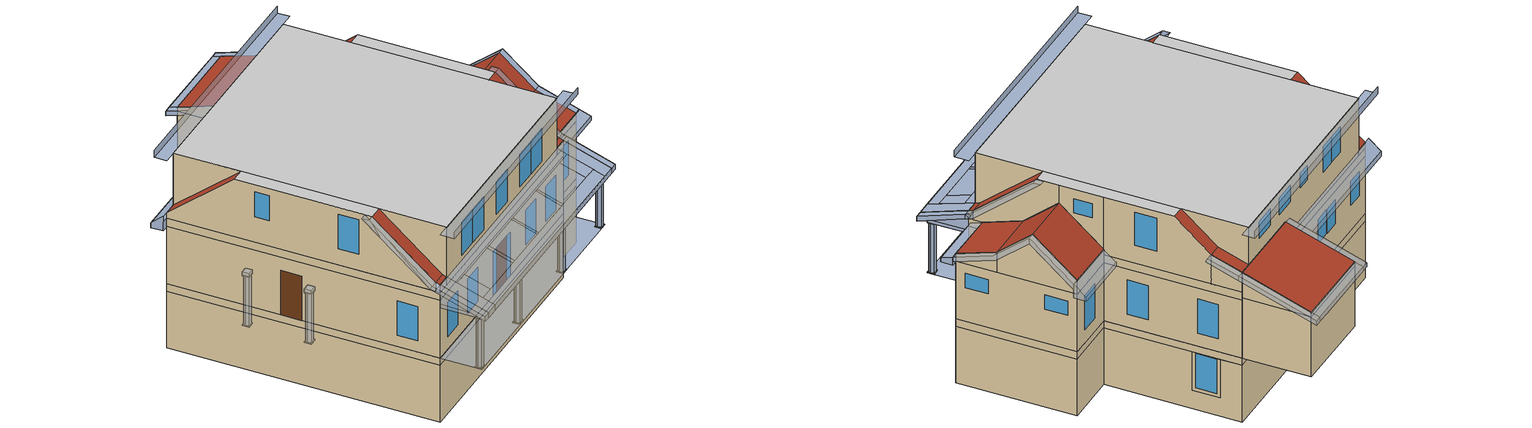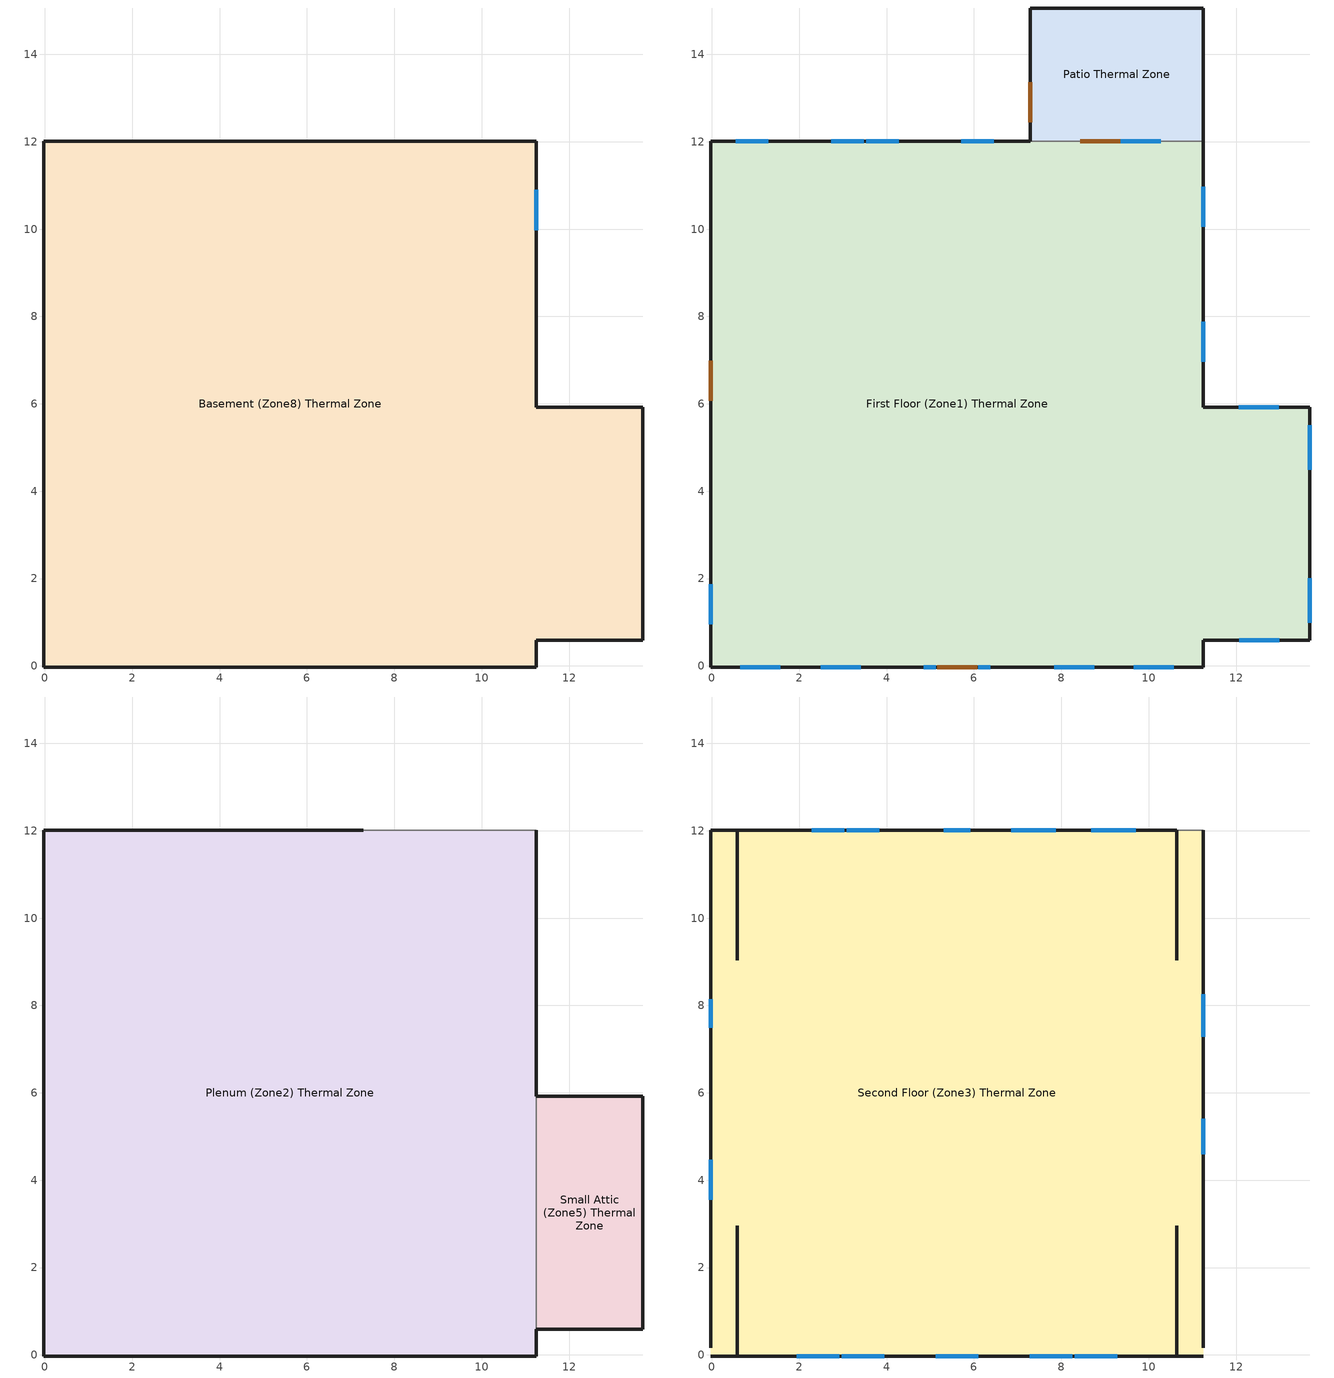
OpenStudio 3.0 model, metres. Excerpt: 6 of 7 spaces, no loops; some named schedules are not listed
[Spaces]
Basement (Zone8) Thermal Zone
 floor ground (Basement Floor Assembly): 11.25,12.01 11.25,5.92 13.69,5.92 13.69,0.58 11.25,0.58 11.25,-0.03 -0.03,-0.03 -0.03,12.01 z-2.95
 wall outside (Foundation Wall Assembly): 11.25,9.82 11.25,11.06 z-2.06:-0.23
 wall ground (Foundation Wall Assembly): 11.25,12.01 -0.03,12.01 -0.03,-0.03 11.25,-0.03 11.25,0.58 13.69,0.58 13.69,5.92 11.25,5.92 z-2.95:-0.23; 11.25,5.92,-0.23 11.25,5.92,-2.95 11.25,12.01,-2.95 11.25,12.01,-0.23 11.25,11.06,-0.23 11.25,11.06,-2.06 11.25,9.82,-2.06 11.25,9.82,-0.23
 wall ground (Base Exterior Wall Assembly): -0.03,12.01 -0.03,-0.03 11.25,-0.03 11.25,0.58 13.69,0.58 13.69,5.92 11.25,5.92 11.25,12.01 -0.03,12.01 z-0.23:0.13
 window (Exterior Window): 11.25,9.98 11.25,10.9 z-1.91:-0.25
First Floor (Zone1) Thermal Zone
 floor to Basement (Zone8) Thermal Zone (First Floor Assembly): 11.25,12.01 11.25,5.92 13.69,5.92 13.69,0.58 11.25,0.58 11.25,-0.03 -0.03,-0.03 -0.03,12.01 z0.13
 wall outside (Exterior Wall Assemby): 7.29,12.01 -0.03,12.01 -0.03,-0.03 11.25,-0.03 11.25,0.58 13.69,0.58 13.69,5.92 11.25,5.92 11.25,12.01 z0.13:2.9
 wall to Patio Thermal Zone (Exterior Wall Assemby): 7.35,12.01 7.29,12.01 z0.13:2.9
 wall to Patio Thermal Zone (Exterior Wall Assemby - Insulation): 11.25,12.01 7.35,12.01 z0.13:2.9
 window (Exterior Window): 4.85,-0.03 5.13,-0.03 / 6.1,-0.03 6.38,-0.03 z0.15:2.24; 11.25,10.06 11.25,10.97 / 9.66,-0.03 10.58,-0.03 / 0.65,-0.03 1.57,-0.03 / 2.49,-0.03 3.41,-0.03 / 11.25,6.97 11.25,7.88 / 12.07,0.58 12.99,0.58 / 7.84,-0.03 8.75,-0.03 / 12.98,5.92 12.06,5.92 z0.74:2.39; 6.46,12.01 5.71,12.01 / 3.48,12.01 2.73,12.01 / 1.29,12.01 0.54,12.01 / 4.28,12.01 3.53,12.01 z1.35:2.49; -0.03,1.87 -0.03,0.95 z0.66:2.31; 13.69,0.99 13.69,2.01 / 13.69,4.49 13.69,5.51 z1.75:2.44
 window inside (Exterior Door): 10.27,12.01 9.36,12.01 z0.13:2.16
 door (Exterior Door): -0.03,6.99 -0.03,6.07 / 5.16,-0.03 6.07,-0.03 z0.13:2.26
 door inside (Exterior Door): 9.35,12.01 8.43,12.01 z0.13:2.16
Patio Thermal Zone
 floor ground (Patio Floor): 11.25,15.06 11.25,12.01 7.29,12.01 7.29,15.06 z0.13
 wall outside (Patio Walls): 11.25,12.01 11.25,15.06 7.29,15.06 7.29,12.01 z0.13:3.02; 11.25,15.06 7.29,15.06 z3.02:3.22; 11.25,12.01,4.24 11.25,12.01,3.02 11.25,15.06,3.02 11.25,15.06,3.22; 7.29,12.01,4.24 7.29,15.06,3.22 7.29,15.06,3.02 7.29,12.01,3.02
 wall to Second Floor (Zone3) Thermal Zone: 7.29,12.01 10.64,12.01 11.25,12.01 z3.27:4.24
 wall to Plenum (Zone2) Thermal Zone: 7.29,12.01 11.25,12.01 z2.9:3.02; 7.29,12.01 11.25,12.01 z3.02:3.27
 door (Exterior Door): 7.29,13.36 7.29,12.45 z0.13:2.26
 ceiling ground (Patio Ceiling): 11.25,12.01 11.25,15.06 7.29,15.06 7.29,12.01 z3.02
 roof outside (Patio Roof): 11.25,12.01,4.24 11.25,15.06,3.22 7.29,15.06,3.22 7.29,12.01,4.24
Small Attic (Zone5) Thermal Zone
 floor to First Floor (Zone1) Thermal Zone (Attic Floor Assembly - Living Room): 13.69,5.92 13.69,0.58 11.25,0.58 11.25,5.92 z2.9
 wall outside (Exterior Wall Assemby): 13.69,5.92 11.25,5.92 z2.9:3.55; 13.69,2.37,3.87 13.69,0.58,3.27 13.69,0.58,2.9 13.69,2.37,2.9; 13.69,3.96,5.19 13.69,2.37,3.87 13.69,2.37,2.9 13.69,5.92,2.9 13.69,5.92,3.55
 wall outside (Roof Assembly): 11.25,0.58 13.69,0.58 z2.9:3.27
 wall to Plenum (Zone2) Thermal Zone (Small Attic West Wall Assemby): 11.25,1.39 11.25,5.92 z2.9:3.27; 11.25,0.6,3.27 11.25,0.58,3.27 11.25,0.58,2.9 11.25,1.39,2.9 11.25,1.39,3.27; 11.25,5.92,3.27 11.25,5.92,2.9 11.25,0.58,2.9 11.25,0.58,3.27 11.25,0.6,3.27
 wall to Second Floor (Zone3) Thermal Zone (Small Attic West Wall Assemby): 11.25,3.96,5.19 11.25,2.37,3.87 11.25,2.37,3.27 11.25,5.92,3.27 11.25,5.92,3.55; 11.25,2.36,3.87 11.25,2.36,3.27 11.25,0.58,3.27; 11.25,3.95,5.19 11.25,5.9,3.55 11.25,5.9,3.27 11.25,2.36,3.27 11.25,2.36,3.87; 11.25,2.37,3.87 11.25,0.6,3.27 11.25,2.37,3.27
 roof outside (Roof Assembly): 11.25,3.96,5.19 11.25,2.37,3.87 13.69,2.37,3.87 13.69,3.96,5.19; 13.69,3.96,5.19 13.69,5.92,3.55 11.25,5.92,3.55 11.25,3.96,5.19; 11.25,2.37,3.87 11.25,0.58,3.27 13.69,0.58,3.27 13.69,2.37,3.87
Plenum (Zone2) Thermal Zone
 floor to First Floor (Zone1) Thermal Zone (Plenum Floor Assembly): 11.25,12.01 11.25,-0.03 -0.03,-0.03 -0.03,12.01 z2.9
 wall outside (Exterior Wall Assemby): 11.25,5.92 11.25,12.01 / 7.29,12.01 -0.03,12.01 -0.03,-0.03 11.25,-0.03 11.25,0.58 z2.9:3.27
Second Floor (Zone3) Thermal Zone
 floor to Plenum (Zone2) Thermal Zone (Second Floor Assembly): 11.25,12.01 11.25,-0.03 -0.03,-0.03 -0.03,12.01 z3.27
 wall outside (Exterior Wall Assemby): 0.58,-0.03 10.64,-0.03 z3.27:6.04; -0.03,-0.03 0.58,-0.03 / 10.64,-0.03 11.25,-0.03 z3.27:3.65; 0.58,12.01 -0.03,12.01 z3.27:3.56; 11.25,2.96,6.04 11.25,0.17,3.72 11.25,0.17,3.27 11.25,0.58,3.27 11.25,2.36,3.87 11.25,3.95,5.19 11.25,3.95,6.04; 11.25,3.95,6.04 11.25,3.95,5.19 11.25,5.9,3.55 11.25,5.9,6.04; 11.25,10.65,4.69 11.25,10.65,3.27 11.25,12.01,3.27 11.25,12.01,4.24; -0.03,9.03,6.04 -0.03,12.01,3.56 -0.03,12.01,3.27 -0.03,0.17,3.27 -0.03,0.17,3.72 -0.03,2.96,6.04; 11.25,5.9,6.04 11.25,5.9,3.27 11.25,10.65,3.27 11.25,10.65,4.69 11.25,9.03,6.04; 10.64,-0.03,6.04 10.64,-0.03,3.65 10.64,0.17,3.72 10.64,2.96,6.04; 0.58,12.01,6.04 0.58,12.01,3.56 0.58,9.03,6.04; 10.64,9.03,6.04 10.64,10.65,4.69 10.64,12.01,4.24 10.64,12.01,6.04; 0.58,2.96,6.04 0.58,0.17,3.72 0.58,-0.03,3.65 0.58,-0.03,6.04; 10.64,12.01,6.04 10.64,12.01,4.24 7.29,12.01,4.24 7.29,12.01,3.27 0.58,12.01,3.27 0.58,12.01,6.04
 window (Exterior Window): 9.7,12.01 8.68,12.01 / 7.87,12.01 6.85,12.01 z4.92:5.71; 11.25,4.6 11.25,5.41 z4.91:5.59; 5.13,-0.03 6.1,-0.03 / 2.97,-0.03 3.95,-0.03 / 7.27,-0.03 8.25,-0.03 / 1.94,-0.03 2.92,-0.03 / 8.3,-0.03 9.28,-0.03 z3.86:5.43; 3.03,12.01 2.28,12.01 / -0.03,8.14 -0.03,7.49 / 3.83,12.01 3.08,12.01 z4.49:5.71; -0.03,4.47 -0.03,3.56 z4.06:5.71; 5.92,12.01 5.31,12.01 z5.02:5.71; 11.25,7.28 11.25,8.26 z4.14:5.72
 ceiling to Attic/Roof (Zone4) Thermal Zone (Second Floor Ceiling): 0.58,2.96 0.58,9.03 -0.03,9.03 -0.03,2.96 z6.04; 10.64,-0.03 10.64,12.01 0.58,12.01 0.58,-0.03 z6.04; 11.25,2.96 11.25,9.03 10.64,9.03 10.64,2.96 z6.04
 roof outside (Roof Assembly): -0.03,0.17,3.72 -0.03,-0.03,3.65 0.58,-0.03,3.65 0.58,0.17,3.72; -0.03,2.96,6.04 -0.03,0.17,3.72 0.58,0.17,3.72 0.58,2.96,6.04; 11.25,9.03,6.04 11.25,10.65,4.69 10.64,10.65,4.69 10.64,9.03,6.04; 11.25,10.65,4.69 11.25,12.01,4.24 10.64,12.01,4.24 10.64,10.65,4.69; 10.64,2.96,6.04 10.64,0.17,3.72 11.25,0.17,3.72 11.25,2.96,6.04; 0.58,9.03,6.04 0.58,12.01,3.56 -0.03,12.01,3.56 -0.03,9.03,6.04; 10.64,0.17,3.72 10.64,-0.03,3.65 11.25,-0.03,3.65 11.25,0.17,3.72
shading: 3.55,-1.83 3.7,-1.83 / 3.7,-1.83 3.78,-1.7 / 3.78,-1.7 3.7,-1.57 / 3.7,-1.57 3.56,-1.57 / 3.56,-1.57 3.48,-1.7 / 3.48,-1.7 3.55,-1.83 / 7.52,-1.57 7.44,-1.7 / 7.44,-1.7 7.52,-1.83 / 7.52,-1.83 7.67,-1.83 / 7.67,-1.83 7.74,-1.7 / 7.74,-1.7 7.67,-1.57 / 7.67,-1.57 7.52,-1.57 / 0.05,-1.83 0.2,-1.83 / 0.2,-1.83 0.27,-1.7 / 0.27,-1.7 0.2,-1.57 / 0.2,-1.57 0.05,-1.57 / 0.05,-1.57 -0.03,-1.7 / -0.03,-1.7 0.05,-1.83 / 11.17,-1.57 11.02,-1.57 / 11.02,-1.57 10.95,-1.7 / 10.95,-1.7 11.02,-1.83 / 11.02,-1.83 11.17,-1.83 / 11.17,-1.83 11.25,-1.7 / 11.25,-1.7 11.17,-1.57 z0.17:2.51; -0.03,-1.55 -0.03,-1.85 / -0.03,-1.85 0.28,-1.85 / 0.28,-1.85 0.28,-1.55 / 0.28,-1.55 -0.03,-1.55 / 11.25,-1.85 11.25,-1.55 / 11.25,-1.55 10.94,-1.55 / 10.94,-1.55 10.94,-1.85 / 10.94,-1.85 11.25,-1.85 / 7.44,-1.85 7.74,-1.85 / 7.74,-1.85 7.74,-1.55 / 7.74,-1.55 7.44,-1.55 / 7.44,-1.55 7.44,-1.85 / -1.05,8.05 -1.36,8.05 / -1.36,8.05 -1.36,7.75 / -1.36,7.75 -1.05,7.75 / -1.05,7.75 -1.05,8.05 / 3.78,-1.55 3.48,-1.55 / 3.48,-1.55 3.48,-1.85 / 3.48,-1.85 3.78,-1.85 / 3.78,-1.85 3.78,-1.55 / -1.05,5 -1.05,5.31 / -1.05,5.31 -1.36,5.31 / -1.36,5.31 -1.36,5 / -1.36,5 -1.05,5 z2.51:2.55; -1.06,7.9 -1.13,8.03 / -1.13,8.03 -1.28,8.03 / -1.28,8.03 -1.36,7.9 / -1.36,7.9 -1.28,7.77 / -1.28,7.77 -1.13,7.77 / -1.13,7.77 -1.06,7.9 / -1.06,5.16 -1.13,5.29 / -1.13,5.29 -1.28,5.29 / -1.28,5.29 -1.36,5.16 / -1.36,5.16 -1.28,5.03 / -1.28,5.03 -1.13,5.03 / -1.13,5.03 -1.06,5.16 z0.16:2.51; -0.03,-1.55 -0.03,-1.85 / -0.03,-1.85 0.28,-1.85 / 7.74,-1.55 7.44,-1.55 / 7.44,-1.55 7.44,-1.85 / 7.44,-1.85 7.74,-1.85 / 7.74,-1.85 7.74,-1.55 / 3.48,-1.85 3.78,-1.85 / 3.78,-1.85 3.78,-1.55 / 3.78,-1.55 3.48,-1.55 / 3.48,-1.55 3.48,-1.85 / 10.94,-1.85 11.25,-1.85 / 11.25,-1.85 11.25,-1.55 / 11.25,-1.55 10.94,-1.55 / 10.94,-1.55 10.94,-1.85 z0.13:0.17; 14,6.47 11.25,6.47 / 11.25,0.06 14,0.06 z2.9:3.09; -0.03,-0.66 11.25,-0.66 z6.04:6.36; -0.33,12.01 -0.03,12.01 z2.86:3.29; -0.33,-2.16 -0.03,-2.16 / -0.03,-2.16 0.58,-2.16 / 0.58,-2.16 11.25,-2.16 / 11.25,-2.16 11.55,-2.16 z2.7:2.94; -1.05,5 -1.05,5.31 / -1.05,5.31 -1.36,5.31 / -1.36,5.31 -1.36,5 / -1.36,5 -1.05,5 / -1.05,7.75 -1.05,8.05 / -1.05,8.05 -1.36,8.05 / -1.36,8.05 -1.36,7.75 / -1.36,7.75 -1.05,7.75 z2.55:2.69; -1.05,5 -1.05,5.31 / -1.05,5.31 -1.36,5.31 / -1.36,5.31 -1.36,5 / -1.05,5 -1.36,5 / -1.36,8.05 -1.36,7.75 / -1.36,7.75 -1.05,7.75 / -1.05,7.75 -1.05,8.05 / -1.05,8.05 -1.36,8.05 z0.13:0.16; 11.56,15.44 11.25,15.44 / 11.25,15.44 7.29,15.44 / 7.29,15.44 6.99,15.44 z2.9:3.1; -0.03,-0.03 -0.03,-1.85 / -0.03,-1.85 11.25,-1.85 / 11.25,-1.85 11.25,-0.03 z2.55:2.7; 11.25,12.57 -0.03,12.57 z6.04:6.38; 7.29,12.56 -0.33,12.56 z2.86:3.1; 11.25,5.92 14,5.92 z2.9:3.55; 14,0.58 11.25,0.58 z2.9:3.27; 7.44,-1.55 7.44,-1.85 3.78,-1.85 3.78,-1.55 z2.55; -0.33,0.17,3.72 -0.33,0.27,3.54 -0.33,0.07,3.47 -0.33,-0.03,3.65; 11.1,-1.7 11.1,-1.85 10.94,-1.85 10.94,-1.7 z2.51; 11.55,-0.03,3.65 11.55,-0.03,3.44 11.55,0.12,3.49; 11.25,3.28,6.04 11.56,3.28,6.04 11.55,0.27,3.54 11.25,0.27,3.54; 11.25,-0.03 11.25,-0.66 -0.03,-0.66 -0.03,-0.03 z6.04; 11.25,0.58,3.27 11.25,0.06,3.09 11.25,0.06,2.9 11.25,0.58,2.9; 11.25,-0.03 11.25,-1.55 -0.03,-1.55 -0.03,-0.03 z2.55; -0.03,0.17,3.72 -0.33,0.17,3.72 -0.33,-0.03,3.65 -0.03,-0.03,3.65; 3.31,-0.48,3.5 3.31,-1.63,3.12 3.46,-1.63,3.12 3.46,-0.48,3.5; 3.78,-1.55 3.78,-1.7 3.63,-1.7 3.63,-1.55 z2.51; 7.76,-0.48,3.5 7.76,-1.63,3.12 7.91,-1.63,3.12 7.91,-0.48,3.5; -1.05,5.31 -1.05,5.16 -1.21,5.16 -1.21,5.31 z2.51; -0.33,2.96,6.04 -0.33,0.17,3.72 -0.03,0.17,3.72 -0.03,2.96,6.04; 7.74,-1.55 7.74,-1.85 7.44,-1.85 7.44,-1.55 z0.13; 0.12,-1.55 0.12,-1.7 -0.03,-1.7 -0.03,-1.55 z2.51; 7.59,-1.55 7.59,-1.7 7.44,-1.7 7.44,-1.55 z2.51; 11.25,5.92,3.55 11.25,5.92,2.9 11.25,6.47,2.9 11.25,6.47,3.09; 5.53,-0.48,3.5 5.53,-1.63,3.12 5.69,-1.63,3.12 5.69,-0.48,3.5; -0.33,3.28,6.04 -0.03,3.28,6.04 -0.03,0.27,3.54 -0.33,0.27,3.54; 11.56,10.65,4.69 11.56,12.01,4.24 11.25,12.01,4.24 11.25,10.65,4.69; 3.63,-1.55 3.63,-1.7 3.48,-1.7 3.48,-1.55 z2.51; 3.48,-1.55 3.48,-1.85 0.28,-1.85 0.28,-1.55 z2.55; -1.05,5.31 -1.05,5 -1.36,5 -1.36,5.31 z2.69; -1.05,7.75 -1.05,8.05 -1.36,8.05 -1.36,7.75 z0.16; 13.69,2.37,3.87 13.69,0.58,3.27 14,0.58,3.27 14,2.37,3.87; 0.28,-1.7 0.28,-1.85 0.12,-1.85 0.12,-1.7 z2.51; 0.58,-1.63,3.12 0.58,-2.16,2.94 10.64,-2.16,2.94 10.64,-1.63,3.12; -1.05,8.05 -1.05,7.75 -1.36,7.75 -1.36,8.05 z2.69; 3.63,-1.7 3.63,-1.85 3.48,-1.85 3.48,-1.7 z2.51; 10.64,15.44 10.64,15.06 7.29,15.06 7.29,15.44 z2.9; 11.25,12.57 11.25,12.01 -0.03,12.01 -0.03,12.57 z6.04; 7.74,-1.85 7.74,-1.55 7.44,-1.55 7.44,-1.85 z2.55; 13.69,3.96,4.92 13.69,5.92,3.29 14,5.92,3.29 14,3.96,4.92; 11.56,2.96,6.04 11.55,0.17,3.72 11.55,0.27,3.54 11.56,3.28,6.04; 0.58,-0.48,3.5 0.58,-1.63,3.12 1.24,-1.63,3.12 1.24,-0.48,3.5; 11.25,15.06,3.02 11.25,15.06,2.9 11.25,15.44,2.9; 0.28,-1.55 0.28,-1.85 -0.03,-1.85 -0.03,-1.55 z0.17; -0.03,-1.85 0.28,-1.85 0.28,-1.55 -0.03,-1.55 z2.55; 0.12,-1.7 0.12,-1.85 -0.03,-1.85 -0.03,-1.7 z2.51; 11.25,-1.55 11.25,-1.7 11.1,-1.7 11.1,-1.55 z2.51; -0.03,0.07,3.47 -0.03,-2.16,2.7 -0.33,-2.16,2.7 -0.33,0.07,3.47; -0.33,2.96,6.04 -0.33,3.28,6.04 -0.33,2.47,5.37 -0.33,2.87,5.97; 14,5.92,3.55 14,6.47,3.09 11.25,6.47,3.09 11.25,5.92,3.55; 10.94,-1.55 10.94,-1.85 7.74,-1.85 7.74,-1.55 z2.55; 11.25,-0.03,3.65 11.25,-2.16,2.94 11.25,-2.16,2.7 11.25,-0.03,2.7; 14,2.48,3.68 14,0.58,3.05 13.69,0.58,3.05 13.69,2.48,3.68; 14,0.58,3.27 14,0.06,3.09 14,0.06,2.9 14,0.58,2.9; 11.25,0.58,3.27 11.25,0.06,3.09 14,0.06,3.09 14,0.58,3.27; 11.25,-1.85 11.25,-2.16 -0.03,-2.16 -0.03,-1.85 z2.7; -1.21,5.31 -1.21,5.16 -1.36,5.16 -1.36,5.31 z2.51; -1.13,7.77 -1.06,7.9 -1.13,8.03 -1.28,8.03 -1.36,7.9 -1.28,7.77 z2.51; 14,3.96,5.19 14,5.92,3.55 13.69,5.92,3.55 13.69,3.96,5.19; 1.24,-0.48,3.5 1.24,-1.63,3.12 3.31,-1.63,3.12 3.31,-0.48,3.5; 14,0.58 14,0.06 11.25,0.06 11.25,0.58 z2.9; 7.67,-1.83 7.74,-1.7 7.67,-1.57 7.52,-1.57 7.44,-1.7 7.52,-1.83 z2.51; 5.69,-0.48,3.5 5.69,-1.63,3.12 7.76,-1.63,3.12 7.76,-0.48,3.5; 11.56,12.01,4.24 11.56,12.01,4.02 11.56,15.44,2.9 11.56,15.44,3.1; 7.29,15.06,3.02 7.29,15.44,2.9 7.29,15.06,2.9; -1.05,8.05 -1.05,7.75 -1.36,7.75 -1.36,8.05 z0.13; -0.03,0.27,3.54 -0.03,0.07,3.47 -0.33,0.07,3.47; 7.29,12.01,3.56 7.29,12.56,3.1 -0.33,12.56,3.1 -0.33,12.01,3.56; 14,6.47 14,5.92 11.25,5.92 11.25,6.47 z2.9; 3.78,-1.85 3.78,-1.55 3.48,-1.55 3.48,-1.85 z0.17; -1.05,5 -1.05,5.31 -1.36,5.31 -1.36,5 z0.16; 11.17,-1.83 11.25,-1.7 11.17,-1.57 11.02,-1.57 10.95,-1.7 11.02,-1.83 z2.51; -0.03,-0.03,3.65 -0.33,-0.03,3.65 -0.33,-2.16,2.94 -0.03,-2.16,2.94; -1.05,5 -1.05,5.31 -1.36,5.31 -1.36,5 z2.55; 14,3.96,4.92 14,2.48,3.68 13.69,2.48,3.68 13.69,3.96,4.92; 7.91,-0.48,3.5 7.91,-1.63,3.12 9.98,-1.63,3.12 9.98,-0.48,3.5; 14,5.92,3.55 14,5.92,2.9 14,6.47,2.9 14,6.47,3.09; -1.05,5.16 -1.05,5 -1.21,5 -1.21,5.16 z2.51; 11.25,-1.85 11.25,-0.03 -0.03,-0.03 -0.03,-1.85 z0.13; 11.25,15.44 11.25,15.06 10.64,15.06 10.64,15.44 z2.9; -0.33,2.08,5.31 -0.33,0.27,3.54 -0.33,0.17,3.72; 0.28,-1.55 0.28,-1.7 0.12,-1.7 0.12,-1.55 z2.51; 11.55,0.27,3.54 11.55,-0.03,3.44 11.25,-0.03,3.44 11.25,0.27,3.54; 14,3.96,5.19 14,2.37,3.87 14,0.58,3.27 14,0.58,3.05 14,2.48,3.68 14,3.96,4.92; 11.25,15.06,3.22 11.25,15.44,3.1 7.29,15.44,3.1 7.29,15.06,3.22; 7.59,-1.7 7.59,-1.85 7.44,-1.85 7.44,-1.7 z2.51; 11.25,2.96,6.04 11.25,0.17,3.72 11.55,0.17,3.72 11.56,2.96,6.04; -1.13,5.03 -1.06,5.16 -1.13,5.29 -1.28,5.29 -1.36,5.16 -1.28,5.03 z2.51; 0.2,-1.83 0.27,-1.7 0.2,-1.57 0.05,-1.57 -0.03,-1.7 0.05,-1.83 z2.51; -1.21,8.05 -1.21,7.9 -1.36,7.9 -1.36,8.05 z2.51; 10.64,-0.03,3.65 0.58,-0.03,3.65 0.58,-0.48,3.5 10.64,-0.48,3.5; 11.25,2.96 11.56,2.96 11.56,3.28 11.25,3.28 z6.04; 11.25,-0.03,3.65 11.25,-2.16,2.94 11.55,-2.16,2.94 11.55,-0.03,3.65; 11.25,12.01,4.02 11.25,15.44,2.9 11.56,15.44,2.9 11.56,12.01,4.02; -1.05,7.9 -1.05,7.75 -1.21,7.75 -1.21,7.9 z2.51; 7.74,-1.55 7.74,-1.7 7.59,-1.7 7.59,-1.55 z2.51; 11.55,0.17,3.72 11.55,-0.03,3.65 11.55,0.12,3.49 11.55,0.27,3.54; 11.25,-1.85 11.25,-1.55 10.94,-1.55 10.94,-1.85 z2.55; 7.74,-1.85 7.74,-1.55 7.44,-1.55 7.44,-1.85 z0.17; 14,3.96,5.19 14,3.96,4.92 14,5.92,3.29 14,5.92,3.55; 11.25,0.17,3.72 11.25,-0.03,3.65 11.55,-0.03,3.65 11.55,0.17,3.72; 11.56,10.65,4.69 11.56,10.55,4.51 11.56,12.01,4.02 11.56,12.01,4.24; 10.64,-0.48,3.5 9.98,-0.48,3.5 9.98,-1.63,3.12 10.64,-1.63,3.12; 11.55,-0.03,3.44 11.55,-2.16,2.7 11.25,-2.16,2.7 11.25,-0.03,3.44; 11.55,-0.03,3.65 11.55,-2.16,2.94 11.55,-2.16,2.7 11.55,-0.03,3.44; -0.03,-0.03,3.65 -0.03,-2.16,2.94 0.58,-2.16,2.94 0.58,-0.03,3.65; -1.05,8.05 -1.05,7.9 -1.21,7.9 -1.21,8.05 z2.51; 6.99,12.01,4.02 6.99,15.44,2.9 7.29,15.44,2.9 7.29,12.01,4.02; 3.78,-1.85 3.78,-1.55 3.48,-1.55 3.48,-1.85 z2.55; 3.78,-1.7 3.78,-1.85 3.63,-1.85 3.63,-1.7 z2.51; -0.03,0.27,3.54 -0.33,0.07,3.47 -0.33,0.27,3.54; 3.7,-1.83 3.78,-1.7 3.7,-1.57 3.56,-1.57 3.48,-1.7 3.55,-1.83 z2.51; 10.64,-0.03,3.65 10.64,-2.16,2.94 11.25,-2.16,2.94 11.25,-0.03,3.65; 7.29,12.01,4.24 7.29,15.44,3.1 6.99,15.44,3.1 6.99,12.01,4.24; -0.33,-0.03,3.65 -0.33,0.07,3.47 -0.33,-2.16,2.7 -0.33,-2.16,2.94; 11.25,-1.85 11.25,-1.55 10.94,-1.55 10.94,-1.85 z0.17; -1.05,5.31 -1.05,5 -1.36,5 -1.36,5.31 z0.13; 3.46,-0.48,3.5 3.46,-1.63,3.12 5.53,-1.63,3.12 5.53,-0.48,3.5; 6.99,12.01,4.24 6.99,15.44,3.1 6.99,15.44,2.9 6.99,12.01,4.02; 11.25,-1.7 11.25,-1.85 11.1,-1.85 11.1,-1.7 z2.51; 7.29,12.56 7.29,12.01 -0.33,12.01 -0.33,12.56 z2.86; 13.69,3.96,5.19 13.69,2.37,3.87 14,2.37,3.87 14,3.96,5.19; -1.21,7.9 -1.21,7.75 -1.36,7.75 -1.36,7.9 z2.51; 7.74,-1.7 7.74,-1.85 7.59,-1.85 7.59,-1.7 z2.51; 11.56,12.01,4.24 11.56,15.44,3.1 11.25,15.44,3.1 11.25,12.01,4.24; 11.25,10.55,4.51 11.25,12.01,4.02 11.56,12.01,4.02 11.56,10.55,4.51; -1.05,7.75 -1.05,8.05 -1.36,8.05 -1.36,7.75 z2.55; -1.21,5.16 -1.21,5 -1.36,5 -1.36,5.16 z2.51; -0.33,12.01,3.56 -0.33,12.56,3.1 -0.33,12.56,2.86 -0.33,12.01,2.86; -0.03,-0.03,3.65 -0.03,-0.03,2.7 -0.03,-2.16,2.7 -0.03,-2.16,2.94
[Site]
Washington Dc Dulles IntL Ar: Latitude {deg}=38.98; Longitude {deg}=-77.47; Time Zone {hr}=-5; Elevation {m}=82; Terrain=Suburbs
[Building]
NIST NZE House: North Axis {deg}=0; Default Construction Set=Default for Interior Walls
[ClimateZones]
Climate Zone Institution Name 1=ASHRAE; Climate Zone Document Name 1=ANSI/ASHRAE Standard 169; Climate Zone Document Year 1=2006; Climate Zone Institution Name 2=CEC; Climate Zone Document Name 2=California Climate Zone Descriptions; Climate Zone Document Year 2=1995
[SizingPeriod:DesignDay] Barometric Pressure {Pa}=100344; Sky Clearness=0; Rain Indicator=0; Snow Indicator=0; Day of Month=21; Daylight Saving Time Indicator=0; Dry-Bulb Temperature Range Modifier Type=DefaultMultipliers
Name | Maximum Dry-Bulb Temperature {C} | Daily Dry-Bulb Temperature Range {deltaC} | Humidity Indicating Conditions at Maximum Dry-Bulb | Wind Speed {m/s} | Wind Direction {deg} | Month | Day Type | Humidity Indicating Type | Solar Model Indicator | ASHRAE Taub | ASHRAE Taud
Washington Dc Dulles IntL Ar Ann Hum_n 99.6% Condns DP=>MCDB | -9 | 0 | -19.5 | 2.7 | 310 | 1 | WinterDesignDay | Dewpoint | ASHRAEClearSky
Washington Dc Dulles IntL Ar Ann Htg Wind 99.6% Condns WS=>MCDB | 0.8 | 0 | 0.8 | 11.2 | 310 | 1 | WinterDesignDay | Wetbulb | ASHRAEClearSky
Washington Dc Dulles IntL Ar Ann Htg 99.6% Condns DB | -11.8 | 0 | -11.8 | 2.7 | 310 | 1 | WinterDesignDay | Wetbulb | ASHRAEClearSky
Washington Dc Dulles IntL Ar Ann Clg .4% Condns DP=>MDB | 27.8 | 11.4 | 23.6 | 4 | 290 | 7 | SummerDesignDay | Dewpoint | ASHRAETau | 0.544 | 1.787
[Construction]
Plenum Floor Assembly: 1/2" GWB
Exterior Wall Assemby: Fiber Cement Siding, Wood Furring Strips, Foil-faced Polyiso - 2.0", Foil-faced Polyiso - 2.0", Air Barrier Membrane, 1/2" Plywood Sheathing, 2x6 24" O.C. Wood Stud Wall w/ R-19 Cellulose Insulation, 1/2" GWB
Roof Assembly: Asphalt shingles, Peel and Stick Roof Membrane, 5/8" Plywood Sheathing, Foil-faced Polyiso - 1.5", Foil-faced Polyiso - 2.0", Foil-faced Polyiso - 1.5", Air Barrier Membrane, 1/2" Plywood Sheathing, 1 3/4" x11 7/8" LSL Engineered Roof Rafters w/ Cellulose Insulation Fill
Exterior Window: Baseline Windows
Foundation Wall Assembly: Drainage Mat - Delta Drain foundation drainboard, 10" Concrete Wall, 2" XPS Slotted Insulation, Foil-faced Polyiso - 2.0", 1/2" GWB
Patio Roof: Asphalt shingles, Peel and Stick Roof Membrane, 5/8" Plywood Sheathing
Second Floor Ceiling: 11 1/4" LSL Engineered Ceiling Joist, 1/2" GWB
Patio Shared Wall: 1/2" GWB, 2x6 24" O.C. Wood Stud Wall - R-19 Cellulose Insulation Only, 1/2" Plywood Sheathing, Air Barrier Membrane, Foil-faced Polyiso - 2.0", Foil-faced Polyiso - 2.0", Wood Furring Strips, Fiber Cement Siding
Exterior Door: F08 Metal surface, I01 25mm insulation board
Patio Walls: Fiber Cement Siding, 1x4 Furring Strip, Peel and Stick Roof Membrane, 1/2" Plywood Sheathing
Base Exterior Wall Assembly: Cementitious Board w/ Stucco, 2.0" Mineral Wool Blanket Insulation, Drainage Mat - Delta Drain foundation drainboard, Vapor Permeable Air Barrier Membrane, 0.5" Pressure-treated Plywood Sheathing, 2x14 Rim Joist, Closed Cell Insulation
Patio Ceiling: 1/4" Beadboard - CPVC
Small Attic West Wall Assemby: 1/2" GWB, 2x6 24" O.C. Wood Stud Wall w/ R-19 Cellulose Insulation, 1/2" Plywood Sheathing, Air Barrier Membrane, Foil-faced Polyiso - 2.0", Foil-faced Polyiso - 2.0", Wood Furring Strips, Fiber Cement Siding
Attic Floor Assembly - Living Room: 1/2" GWB, 11 7/8" LSL Engineered Joist
Basement Floor Assembly: Filter Fabric, 4" Stone Pad, 2.0" XPS Rigid Insulation, 6 MIL Polyethethylene Vapor Barrier, 4" Concrete Slab with Wire Mesh and Hydronic Tubing
First Floor Assembly; Second Floor Assembly: 7/8" T&G Floor Sheathing
Exterior Wall Assemby - Insulation: Fiber Cement Siding, Wood Furring Strips, Foil-faced Polyiso - 2.0", Foil-faced Polyiso - 2.0", Air Barrier Membrane, 1/2" Plywood Sheathing, 2x6 24" O.C. Wood Stud Wall - R-19 Cellulose Insulation Only, 1/2" GWB
Internal Mass - Structure: Gypsum Board for Thermal Mass
Patio Floor: 2.0" XPS Rigid Insulation, 6 MIL Polyethethylene Vapor Barrier, 4" Concrete Slab with Wire Mesh
[Material] Thermal Absorptance=0.9; Solar Absorptance=0.7; Visible Absorptance=0.7
Name | Roughness | Thickness {m} | Conductivity {W/m-K} | Density {kg/m3} | Specific Heat {J/kg-K}
1/2" GWB; Gypsum Board for Thermal Mass | MediumSmooth | 0.0127 | 0.16 | 800 | 1090
11 1/4" LSL Engineered Ceiling Joist | Rough | 0.28575 | 0.18 | 1200 | 1012
2x6 24" O.C. Wood Stud Wall - R-19 Cellulose Insulation Only | MediumRough | 0.1397 | 0.047481 | 30 | 712
1/2" Plywood Sheathing; 0.5" Pressure-treated Plywood Sheathing | Smooth | 0.0127 | 0.07 | 400 | 1300
Foil-faced Polyiso - 2.0" | MediumRough | 0.0508 | 0.023 | 40 | 1496
Fiber Cement Siding | MediumRough | 0.0079375 | 0.09 | 1000 | 900
2x6 24" O.C. Wood Stud Wall w/ R-19 Cellulose Insulation | MediumRough | 0.1397 | 0.058209 | 92.55 | 850
Asphalt shingles | VeryRough | 0.0032 | 0.04 | 1120 | 1260
5/8" Plywood Sheathing | Smooth | 0.0159 | 0.12 | 544 | 1210
Foil-faced Polyiso - 1.5" | MediumRough | 0.0381 | 0.023 | 40 | 1496
1 3/4" x11 7/8" LSL Engineered Roof Rafters w/ Cellulose Insulation Fill | Rough | 0.301325 | 0.058209 | 92.55 | 850
F08 Metal surface | Smooth | 0.0008 | 45.28 | 7824 | 500
11 7/8" LSL Engineered Joist | Rough | 0.301325 | 0.18 | 1200 | 1012
Drainage Mat - Delta Drain foundation drainboard | MediumRough | 0.00066 | 0.45 | 950 | 1000
10" Concrete Wall | MediumRough | 0.254 | 2.15 | 2400 | 900
2" XPS Slotted Insulation; 2.0" XPS Rigid Insulation | MediumRough | 0.0508 | 0.029 | 29 | 1210
I01 25mm insulation board | MediumRough | 0.0254 | 0.03 | 43 | 1210
1x4 Furring Strip | VerySmooth | 0.009225 | 0.18 | 1200 | 1012
Cementitious Board w/ Stucco | MediumRough | 0.102 | 0.97 | 1600 | 900
2.0" Mineral Wool Blanket Insulation | VeryRough | 0.0508 | 0.04 | 20 | 840
2x14 Rim Joist | VerySmooth | 0.3556 | 0.18 | 1200 | 1012
Closed Cell Insulation | MediumRough | 0.127 | 0.027 | 35 | 1200
1/4" Beadboard - CPVC | MediumRough | 0.00635 | 0.16 | 1560 | 900
4" Concrete Slab with Wire Mesh; 4" Concrete Slab with Wire Mesh and Hydronic Tubing | MediumRough | 0.1016 | 0.53 | 1280 | 840
7/8" T&G Floor Sheathing | MediumSmooth | 0.022225 | 0.12 | 544 | 1210
4" Stone Pad | MediumRough | 0.1016 | 1.7 | 1602 | 840
[Material:NoMass] Roughness=Rough; Thermal Resistance {m2-K/W}=0.011; Thermal Absorptance=0.9; Solar Absorptance=0.7; Visible Absorptance=0.7
Air Barrier Membrane; Peel and Stick Roof Membrane; Vapor Permeable Air Barrier Membrane; Filter Fabric; 6 MIL Polyethethylene Vapor Barrier
[Material:AirGap]
Wood Furring Strips: Thermal Resistance {m2-K/W}=0.15
[WindowMaterial:SimpleGlazingSystem]
Baseline Windows: U-Factor {W/m2-K}=1.1356; Solar Heat Gain Coefficient=0.25; Visible Transmittance=0.4
[DefaultConstructionSet]
Default for Interior Walls: Default Exterior Surface Constructions=Default Surface Constructions 1; Default Interior Surface Constructions=Default Surface Constructions 2; Default Ground Contact Surface Constructions=Default Surface Constructions 3; Default Exterior SubSurface Constructions=Default Sub Surface Constructions 1; Default Interior SubSurface Constructions=Default Sub Surface Constructions 2
[DefaultSurfaceConstructions]
Name | Wall Construction
Default Surface Constructions 1; Default Surface Constructions 3
Default Surface Constructions 2 | Patio Shared Wall
[DefaultSubSurfaceConstructions]
Default Sub Surface Constructions 1; Default Sub Surface Constructions 2
[ThermalZone] Multiplier=1; Use Ideal Air Loads=No
Name | Thermostat | Humidistat
Zone3 Thermal Zone | Thermostat Setpoint Dual Setpoint 2 | Zone Control Humidistat 3
Patio Thermal Zone; Zone5 Thermal Zone; Zone2 Thermal Zone
Zone1 Thermal Zone | Thermostat Setpoint Dual Setpoint 1 | Zone Control Humidistat 1
Zone8 Thermal Zone | Thermostat Setpoint Dual Setpoint 3 | Zone Control Humidistat 2
[Sizing:Zone]
Patio Thermal Zone: Zone Cooling Design Supply Air Temperature Input Method=SupplyAirTemperature; Zone Cooling Design Supply Air Temperature {C}=12; Zone Cooling Design Supply Air Temperature Difference {deltaC}=11.11; Zone Heating Design Supply Air Temperature Input Method=SupplyAirTemperature; Zone Heating Design Supply Air Temperature {C}=30; Zone Heating Design Supply Air Temperature Difference {deltaC}=11.11; Zone Cooling Design Supply Air Humidity Ratio {kg-H2O/kg-air}=0.008; Zone Heating Design Supply Air Humidity Ratio {kg-H2O/kg-air}=0.008; Cooling Design Air Flow Method=DesignDay; Heating Design Air Flow Method=DesignDay; Account for Dedicated Outdoor Air System=No; Dedicated Outdoor Air System Control Strategy=NeutralSupplyAir; Dedicated Outdoor Air Low Setpoint Temperature for Design {C}=Autosize; Dedicated Outdoor Air High Setpoint Temperature for Design {C}=Autosize
[Space]
Name | Space Type | Building Story | Thermal Zone | Part of Total Floor Area | Design Specification Outdoor Air Object
Second Floor (Zone3) Thermal Zone | 189.1-2009 - Office - WholeBuilding - Sm Office - CZ1-3 | Building Story 3 - Second Floor | Zone3 Thermal Zone | Yes | No Ventilation Req
Patio Thermal Zone |  | Building Story 2 - First Floor | Patio Thermal Zone | No
First Floor (Zone1) Thermal Zone | 189.1-2009 - Office - WholeBuilding - Sm Office - CZ1-3 | Building Story 2 - First Floor | Zone1 Thermal Zone | Yes | No Ventilation Req
Small Attic (Zone5) Thermal Zone |  | Building Story 2 - First Floor | Zone5 Thermal Zone | No
Basement (Zone8) Thermal Zone | 189.1-2009 - Office - WholeBuilding - Sm Office - CZ1-3 | Building Story 1 - Basement | Zone8 Thermal Zone | Yes | No Ventilation Req
Plenum (Zone2) Thermal Zone |  | Building Story 2 - First Floor | Zone2 Thermal Zone | No
[ElectricEquipment:Definition]
Name | Design Level Calculation Method | Design Level {W} | Fraction Latent | Fraction Radiant | Fraction Lost | Watts per Space Floor Area {W/m2}
Master Bedroom Clock Radio Definition; 2nd Bedroom Clock Radio Definition | EquipmentLevel | 1.71 | 0.16 | 0.367 | 0.106
Toaster Oven Definition; Iron Definition | EquipmentLevel | 1200 | 0.16 | 0.367 | 0.106
Toaster Definition | EquipmentLevel | 1400 | 0.16 | 0.367 | 0.106
Coffee Maker Definition | EquipmentLevel | 550 | 0.16 | 0.367 | 0.106
Laptop A Definition | EquipmentLevel | 36.88 | 0.16 | 0.367 | 0.106
Modem Definition | EquipmentLevel | 2.01 | 0.16 | 0.367 | 0.106
Living Room Blu-Ray Definition; Master Bedroom Blu-Ray Definition | EquipmentLevel | 17 | 0.16 | 0.367 | 0.106
Answering Machine Definition | EquipmentLevel | 6.49 | 0.16 | 0.367 | 0.106
Vacuum Definition | EquipmentLevel | 542 | 0.16 | 0.367 | 0.106
Laptop B Definition | EquipmentLevel | 36.8 | 0.16 | 0.367 | 0.106
Desktop Computer Definition | EquipmentLevel | 74 | 0.16 | 0.367 | 0.106
Frigidaire FPUI1888L F/R Refrigerator Definition | EquipmentLevel | 56 |  | 0 | 0.25
Wireless Router Definition | EquipmentLevel | 24 | 0.16 | 0.367 | 0.106
Master Bedroom Cablebox Definition; Living Room Cable Box Definition | EquipmentLevel | 17.48 | 0.16 | 0.367 | 0.106
Wolf MWD30-2F/S Microwave Definition | EquipmentLevel | 1618 | 0 | 0.25 | 0.5
Desktop Monitor Definition | EquipmentLevel | 27.6 | 0.16 | 0.367 | 0.106
Curling Iron Definition | EquipmentLevel | 85 | 0.16 | 0.367 | 0.106
Whirlpool WFW97HEX Clothes Washer Definition | EquipmentLevel | 340 | 0 | 0.4 | 0.2
Slow Cooker Definition | EquipmentLevel | 25.64 | 0.16 | 0.367 | 0.106
Master Bedroom TV Definition | EquipmentLevel | 45.36 | 0.16 | 0.367 | 0.106
Wolf CT301/S Induction Cooktop Definition | EquipmentLevel | 3381 | 0.3 | 0.2 | 0.3
Can Opener Definition | EquipmentLevel | 70 | 0.16 | 0.367 | 0.106
Stereo Definition | EquipmentLevel | 17.51 | 0.16 | 0.367 | 0.106
2 Cell Phones Definition | EquipmentLevel | 17.72 | 0.16 | 0.367 | 0.106
Bosch SHX68E05UC Dishwasher Definition | EquipmentLevel | 346 | 0.15 | 0.3 | 0.25
Clock Definition | EquipmentLevel | 2.98 | 0.16 | 0.367 | 0.106
Whirlpool WED97HEX Clothes Dryer Definition | EquipmentLevel | 2411 | 0.05 | 0 | 0.8
Inkjet Printer Definition | EquipmentLevel | 4.46 | 0.16 | 0.367 | 0.106
Living Room TV Definition | EquipmentLevel | 62.2 | 0.16 | 0.367 | 0.106
1 Cell Phone Definition | EquipmentLevel | 8.86 | 0.16 | 0.367 | 0.106
Heating Pad Definition | EquipmentLevel | 32.97 | 0.16 | 0.367 | 0.106
Hair Dryer Definition | EquipmentLevel | 1875 | 0.16 | 0.367 | 0.106
Hand Mixer Definition | EquipmentLevel | 250 | 0.16 | 0.367 | 0.106
Wolf CTWH30 Cooktop Wall Hood Definition | EquipmentLevel | 75 | 0 | 0 | 0
Video Game System Definition | EquipmentLevel | 26.98 | 0.16 | 0.367 | 0.106
Wolf E Series SO30-2F/S-TH Oven Definition | EquipmentLevel | 5950 | 0.3 | 0.2 | 0.3
Portable Fan Definition | EquipmentLevel | 19.76 | 0.16 | 0.367 | 0.106
Other Definition | EquipmentLevel | 1.07 | 0.16 | 0.367 | 0.106
Boombox Definition | EquipmentLevel | 1.92 | 0.16 | 0.367 | 0.106
Blender Definition | EquipmentLevel | 450 | 0.16 | 0.367 | 0.106
189.1-2009 - Office - WholeBuilding - Sm Office - CZ1-3 Electric Equipment Definition | Watts/Area |  |  |  |  | 5.81251
[ElectricEquipment]
Name | Electric Equipment Definition | Space or SpaceType | Schedule
Master Bedroom Clock Radio | Master Bedroom Clock Radio Definition | Second Floor (Zone3) Thermal Zone | Clock Radio
Toaster Oven | Toaster Oven Definition | First Floor (Zone1) Thermal Zone | Toaster Oven
Toaster | Toaster Definition | First Floor (Zone1) Thermal Zone | Toaster
Coffee Maker | Coffee Maker Definition | First Floor (Zone1) Thermal Zone | Coffee Maker
Laptop A | Laptop A Definition | Second Floor (Zone3) Thermal Zone | Laptop A
Modem | Modem Definition | First Floor (Zone1) Thermal Zone | Modem/Router
Living Room Blu-Ray | Living Room Blu-Ray Definition | First Floor (Zone1) Thermal Zone | Blu-Ray Living Room
Answering Machine | Answering Machine Definition | First Floor (Zone1) Thermal Zone | Answering Machine
Vacuum | Vacuum Definition | First Floor (Zone1) Thermal Zone | Vacuum
Laptop B | Laptop B Definition | Second Floor (Zone3) Thermal Zone | Laptop B
Desktop Computer | Desktop Computer Definition | First Floor (Zone1) Thermal Zone | Desktop
Frigidaire FPUI1888L F/R Refrigerator | Frigidaire FPUI1888L F/R Refrigerator Definition | First Floor (Zone1) Thermal Zone | Refrigerator - Bldg Amer
2nd Bedroom Clock Radio | 2nd Bedroom Clock Radio Definition | Second Floor (Zone3) Thermal Zone | Clock Radio
Wireless Router | Wireless Router Definition | First Floor (Zone1) Thermal Zone | Modem/Router
Master Bedroom Cablebox | Master Bedroom Cablebox Definition | Second Floor (Zone3) Thermal Zone | Cablebox
Wolf MWD30-2F/S Microwave | Wolf MWD30-2F/S Microwave Definition | First Floor (Zone1) Thermal Zone | Microwave
Desktop Monitor | Desktop Monitor Definition | First Floor (Zone1) Thermal Zone | Desktop Monitor
Curling Iron | Curling Iron Definition | Second Floor (Zone3) Thermal Zone | Curling Iron
Whirlpool WFW97HEX Clothes Washer | Whirlpool WFW97HEX Clothes Washer Definition | First Floor (Zone1) Thermal Zone | Clothes Washer
Slow Cooker | Slow Cooker Definition | First Floor (Zone1) Thermal Zone | Slow Cooker
Master Bedroom TV | Master Bedroom TV Definition | Second Floor (Zone3) Thermal Zone | Master Bedroom TV
Wolf CT301/S Induction Cooktop | Wolf CT301/S Induction Cooktop Definition | First Floor (Zone1) Thermal Zone | Cooktop
Can Opener | Can Opener Definition | First Floor (Zone1) Thermal Zone | Can Opener
Stereo | Stereo Definition | First Floor (Zone1) Thermal Zone | Stereo
2 Cell Phones | 2 Cell Phones Definition | Second Floor (Zone3) Thermal Zone | 2 Cell Phones
Bosch SHX68E05UC Dishwasher | Bosch SHX68E05UC Dishwasher Definition | First Floor (Zone1) Thermal Zone | Dishwasher
Iron | Iron Definition | Second Floor (Zone3) Thermal Zone | Iron
Master Bedroom Blu-Ray | Master Bedroom Blu-Ray Definition | Second Floor (Zone3) Thermal Zone | Blu-Ray Master Bed
Clock | Clock Definition | First Floor (Zone1) Thermal Zone | Clock
Whirlpool WED97HEX Clothes Dryer | Whirlpool WED97HEX Clothes Dryer Definition | First Floor (Zone1) Thermal Zone | Clothes Dryer
Inkjet Printer | Inkjet Printer Definition | First Floor (Zone1) Thermal Zone | Printer
Living Room TV | Living Room TV Definition | First Floor (Zone1) Thermal Zone | Living Room TV
1 Cell Phone | 1 Cell Phone Definition | Second Floor (Zone3) Thermal Zone | 1 Cell Phone
Heating Pad | Heating Pad Definition | Second Floor (Zone3) Thermal Zone | Heating Pad
Hair Dryer | Hair Dryer Definition | Second Floor (Zone3) Thermal Zone | Hair Dryer
Hand Mixer | Hand Mixer Definition | First Floor (Zone1) Thermal Zone | Hand Mixer
Wolf CTWH30 Cooktop Wall Hood | Wolf CTWH30 Cooktop Wall Hood Definition | First Floor (Zone1) Thermal Zone | Cooktop
Living Room Cable Box | Living Room Cable Box Definition | First Floor (Zone1) Thermal Zone | Cablebox
Video Game System | Video Game System Definition | First Floor (Zone1) Thermal Zone | Video Game System
Wolf E Series SO30-2F/S-TH Oven | Wolf E Series SO30-2F/S-TH Oven Definition | First Floor (Zone1) Thermal Zone | Oven
Portable Fan | Portable Fan Definition | Second Floor (Zone3) Thermal Zone | Portable Fan
Other | Other Definition | Second Floor (Zone3) Thermal Zone | Other
Boombox | Boombox Definition | Second Floor (Zone3) Thermal Zone | Boombox
Blender | Blender Definition | First Floor (Zone1) Thermal Zone | Blender
189.1-2009 - Office - WholeBuilding - Sm Office - CZ1-3 Electric Equipment | 189.1-2009 - Office - WholeBuilding - Sm Office - CZ1-3 Electric Equipment Definition | 189.1-2009 - Office - WholeBuilding - Sm Office - CZ1-3
[SpaceInfiltration:DesignFlowRate]
Name | Space or SpaceType | Schedule | Design Flow Rate Calculation Method | Air Changes per Hour {1/hr} | Constant Term Coefficient | Flow per Exterior Surface Area {m3/s-m2}
Patio ACH | Patio Thermal Zone | ALWAYS_ON | AirChanges/Hour | 0 | 1
Basement ACH | Basement (Zone8) Thermal Zone | ALWAYS_ON | AirChanges/Hour | 0 | 1 | 0
2nd Floor Occupant Leakage | Second Floor (Zone3) Thermal Zone | ALWAYS_ON | AirChanges/Hour | 0 | 1
1st Floor Occupant Leakage | First Floor (Zone1) Thermal Zone | ALWAYS_ON | AirChanges/Hour | 0 | 1
Plenum ACH | Plenum (Zone2) Thermal Zone | ALWAYS_ON | AirChanges/Hour | 0 | 1
Small Attic ACH | Small Attic (Zone5) Thermal Zone | ALWAYS_ON | AirChanges/Hour | 0 | 1
189.1-2009 - Office - WholeBuilding - Sm Office - CZ1-3 Infiltration | 189.1-2009 - Office - WholeBuilding - Sm Office - CZ1-3 |  | Flow/ExteriorArea |  |  | 0.00030226
[People:Definition]
Name | Number of People Calculation Method | Number of People {people} | Fraction Radiant | Sensible Heat Fraction | Carbon Dioxide Generation Rate {m3/s-W} | Enable ASHRAE 55 Comfort Warnings | Mean Radiant Temperature Calculation Type | People per Space Floor Area {person/m2}
Parent A - Zone 3 Definition; Child A - Zone 3 Definition; Child B - Zone 1 Definition; Parent B - Zone 1 Definition; Child B - Zone 3 Definition; Parent A - Zone 1 Definition; Child A - Zone 1 Definition; Parent B - Zone 3 Definition | People | 1 | 0.39 | 0.61 | 3.82e-08 | No | ZoneAveraged
189.1-2009 - Office - WholeBuilding - Sm Office - CZ1-3 People Definition | People/Area |  | 0.3 |  |  |  |  | 0.0538196
[People]
Name | People Definition | Space or SpaceType | Number of People Schedule | Activity Level Schedule | Multiplier
Parent A - Zone 3 | Parent A - Zone 3 Definition | Second Floor (Zone3) Thermal Zone | Occupancy - Parent A - Zone 3 | Activity Level - Constant - 115W
Child A - Zone 3 | Child A - Zone 3 Definition | Second Floor (Zone3) Thermal Zone | Occupancy - Child A - Zone 3 | Activity Level - Constant - 115W
Child B - Zone 1 | Child B - Zone 1 Definition | First Floor (Zone1) Thermal Zone | Occupancy - Child B - Zone 1 | Activity Level - Constant - 115W
Parent B - Zone 1 | Parent B - Zone 1 Definition | First Floor (Zone1) Thermal Zone | Occupancy - Parent B - Zone 1 | Activity Level - Constant - 115W
Child B - Zone 3 | Child B - Zone 3 Definition | Second Floor (Zone3) Thermal Zone | Occupancy - Child B - Zone 3 | Activity Level - Constant - 115W
Parent A - Zone 1 | Parent A - Zone 1 Definition | First Floor (Zone1) Thermal Zone | Occupancy - Parent A - Zone 1 | Activity Level - Constant - 115W
Child A - Zone 1 | Child A - Zone 1 Definition | First Floor (Zone1) Thermal Zone | Occupancy - Child A - Zone 1 | Activity Level - Constant - 115W
Parent B - Zone 3 | Parent B - Zone 3 Definition | Second Floor (Zone3) Thermal Zone | Occupancy - Parent B - Zone 3 | Activity Level - Constant - 115W
189.1-2009 - Office - WholeBuilding - Sm Office - CZ1-3 People | 189.1-2009 - Office - WholeBuilding - Sm Office - CZ1-3 People Definition | 189.1-2009 - Office - WholeBuilding - Sm Office - CZ1-3 |  |  | 1
[SpaceInfiltration:EffectiveLeakageArea] Schedule=ALWAYS_ON; Stack Coefficient=0.00029; Wind Coefficient=0.000325
Name | Space or SpaceType | Effective Air Leakage Area {cm2}
1st Floor Leakage | First Floor (Zone1) Thermal Zone | 132.6
2nd Floor Leakage | Second Floor (Zone3) Thermal Zone | 120.9
[Lights:Definition]
Name | Design Level Calculation Method | Lighting Level {W} | Fraction Radiant | Fraction Visible | Return Air Fraction | Return Air Fraction Calculated from Plenum Temperature | Watts per Space Floor Area {W/m2}
Lighting - 2nd Bedroom Definition | LightingLevel | 39 | 0.511 | 0.18 | 0 | No
Lighting - 2nd Floor Bath Definition | LightingLevel | 13 | 0.511 | 0.18 | 0 | No
Lighting - Master Bath Definition | LightingLevel | 82 | 0.511 | 0.18 | 0 | No
Lighting - 3rd Bedroom Definition | LightingLevel | 33 | 0.511 | 0.18 | 0 | No
Lighting - Living Room Definition | LightingLevel | 55 | 0.511 | 0.18 | 0 | No
Lighting - Master Bedroom Definition | LightingLevel | 41 | 0.511 | 0.18 | 0 | No
Lighting - Dining Room Definition | LightingLevel | 34 | 0.511 | 0.18 | 0 | No
Lighting - 1st Floor Bath Definition | LightingLevel | 30 | 0.511 | 0.18 | 0 | No
Lighting - Kitchen Definition | LightingLevel | 81 | 0.511 | 0.18 | 0 | No
189.1-2009 - Office - WholeBuilding - Sm Office - CZ1-3 Lights Definition | Watts/Area |  |  |  |  |  | 9.68752
[Lights]
Name | Lights Definition | Space or SpaceType | Schedule | Fraction Replaceable
Lighting - 2nd Bedroom | Lighting - 2nd Bedroom Definition | Second Floor (Zone3) Thermal Zone | Lighting - 2nd Bedroom | 0
Lighting - 2nd Floor Bath | Lighting - 2nd Floor Bath Definition | Second Floor (Zone3) Thermal Zone | Lighting - 2nd Floor Bath | 0
Lighting - Master Bath | Lighting - Master Bath Definition | Second Floor (Zone3) Thermal Zone | Lighting - Master Bath | 0
Lighting - 3rd Bedroom | Lighting - 3rd Bedroom Definition | Second Floor (Zone3) Thermal Zone | Lighting - 3rd Bedroom | 0
Lighting - Living Room | Lighting - Living Room Definition | First Floor (Zone1) Thermal Zone | Lighting - Living Room | 0
Lighting - Master Bedroom | Lighting - Master Bedroom Definition | Second Floor (Zone3) Thermal Zone | Lighting - Master Bedroom | 0
Lighting - Dining Room | Lighting - Dining Room Definition | First Floor (Zone1) Thermal Zone | Lighting - Dining | 0
Lighting - 1st Floor Bath | Lighting - 1st Floor Bath Definition | First Floor (Zone1) Thermal Zone | Lighting - 1st Floor Bath | 0
Lighting - Kitchen | Lighting - Kitchen Definition | First Floor (Zone1) Thermal Zone | Lighting - Kitchen | 0
189.1-2009 - Office - WholeBuilding - Sm Office - CZ1-3 Lights | 189.1-2009 - Office - WholeBuilding - Sm Office - CZ1-3 Lights Definition | 189.1-2009 - Office - WholeBuilding - Sm Office - CZ1-3
[InternalMass:Definition] Construction=Internal Mass - Structure; Design Level Calculation Method=SurfaceArea
Name | Surface Area {m2}
Internal Mass - Zone 1 - Structure Definition | 357.654
Internal Mass - Zone 2 - Structure Definition | 326.38
[InternalMass]
Name | Internal Mass Definition | Space or SpaceType
Internal Mass - Zone 1 - Structure | Internal Mass - Zone 1 - Structure Definition | First Floor (Zone1) Thermal Zone
Internal Mass - Zone 2 - Structure | Internal Mass - Zone 2 - Structure Definition | Plenum (Zone2) Thermal Zone
[DesignSpecification:OutdoorAir] Outdoor Air Method=Sum
Name | Outdoor Air Flow per Person {m3/s-person} | Outdoor Air Flow per Floor Area {m3/s-m2}
No Ventilation Req | 0 | 0
189.1-2009 - Office - WholeBuilding - Sm Office - CZ1-3 Ventilation | 0.00943895
[ThermostatSetpoint:DualSetpoint] Heating Setpoint Temperature Schedule=Heating Setpoint Schedule; Cooling Setpoint Temperature Schedule=Cooling Setpoint Schedule
Thermostat Setpoint Dual Setpoint 1; Thermostat Setpoint Dual Setpoint 2; Thermostat Setpoint Dual Setpoint 3
[ZoneControl:Humidistat] Humidifying Relative Humidity Setpoint Schedule=ALWAYS_Above_0; Dehumidifying Relative Humidity Setpoint Schedule=ALWAYS_Below_50
Zone Control Humidistat 1; Zone Control Humidistat 2; Zone Control Humidistat 3
[BuildingStory]
Building Story 1 - Basement; Building Story 2 - First Floor; Building Story 3 - Second Floor
[SpaceType]
189.1-2009 - Office - WholeBuilding - Sm Office - CZ1-3: Default Schedule Set=189.1-2009 - Office - WholeBuilding - Sm Office - CZ1-3 Schedule Set; Design Specification Outdoor Air Object=189.1-2009 - Office - WholeBuilding - Sm Office - CZ1-3 Ventilation; Standards Building Type=Office; Standards Space Type=WholeBuilding - Sm Office
[DefaultScheduleSet]
189.1-2009 - Office - WholeBuilding - Sm Office - CZ1-3 Schedule Set: Number of People Schedule=Small Office Bldg Occ; People Activity Level Schedule=Small Office Activity; Lighting Schedule=Office Bldg Light; Electric Equipment Schedule=Small Office Bldg Equip; Infiltration Schedule=Small Office Infil Quarter On
[Schedule:Compact]
Clock Radio: Through: 12/31, For: Mondays, Until: 24:00, 1, For: Tuesdays Thursdays, Until: 24:00, 1, For: Wednesdays, Until: 24:00, 1, For: Fridays, Until: 24:00, 1, For: Saturdays, Until: 24:00, 1, For: Sundays, Until: 24:00, 1, For: AllOtherDays, Until 24:00, 0
Toaster Oven: Through: 12/31, For: Mondays, Until: 6:15, 0, Until: 6:19, 1, Until: 24:00, 0, For: Tuesdays Thursdays, Until: 6:15, 0, Until: 6:19, 1, Until: 24:00, 0, For: Wednesdays, Until: 6:15, 0, Until: 6:19, 1, Until: 24:00, 0, For: Fridays, Until: 6:15, 0, Until: 6:19, 1, Until: 24:00, 0, For: Saturdays, Until: 9:20, 0, Until: 9:26, 1, Until: 24:00, 0, For: Sundays, Until: 9:20, 0, Until: 9:26, 1, Until: 24:00, 0, For: AllOtherDays, Until 24:00, 0
Toaster: Through: 12/31, For: Mondays, Until: 6:20, 0, Until: 6:25, 1, Until: 24:00, 0, For: Tuesdays Thursdays, Until: 6:20, 0, Until: 6:25, 1, Until: 24:00, 0, For: Wednesdays, Until: 6:20, 0, Until: 6:25, 1, Until: 24:00, 0, For: Fridays, Until: 6:20, 0, Until: 6:26, 1, Until: 24:00, 0, For: Saturdays, Until: 9:20, 0, Until: 9:26, 1, Until: 24:00, 0, For: Sundays, Until: 9:20, 0, Until: 9:26, 1, Until: 24:00, 0, For: AllOtherDays, Until 24:00, 0
